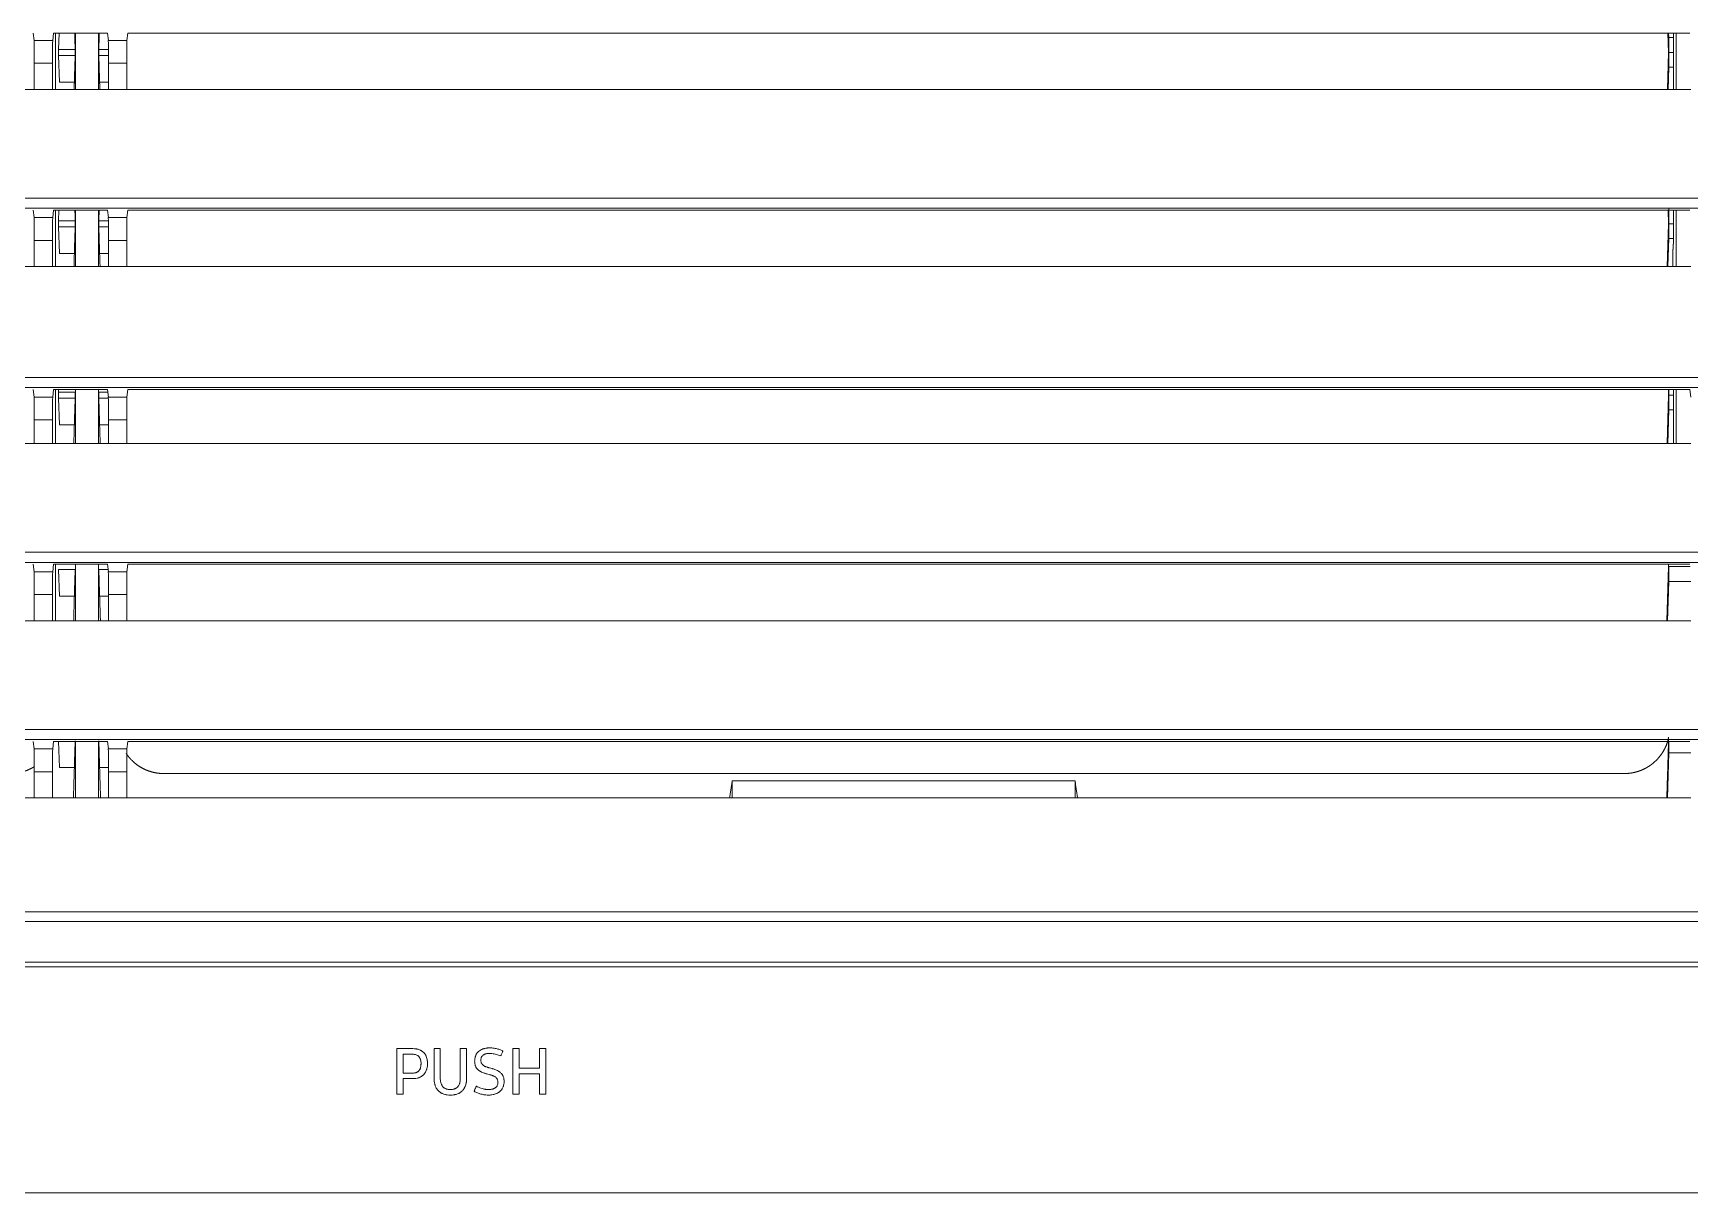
# Model space of a CAD drawing. Header units: millimetres. Extents: x 70151 to 230897, y 35202 to 113211.
# Drawn here: x 171464.9 to 171610.5, y 68329.8 to 68431.7 of the extents above; entities that cross this region are included whole.
import ezdxf

# ---------------------------------------------------------------- set-up
doc = ezdxf.new("R2010")
doc.units = ezdxf.units.MM
doc.header["$LTSCALE"] = 50
doc.layers.add('2-con', color=2, linetype='Continuous')
doc.layers.add('mark-B', color=2, linetype='Continuous', lineweight=20)

# ---------------------------------------------------------------- blocks, each defined once
blk = doc.blocks.new('무풍1way 일반')
at = {"layer": 'mark-B'}
for p, q in [((-0.65, -42.06), (-0.1, -42.06)), ((1.69, -42.06), (2.23, -42.06)), ((11.04, -43.44), (11.88, -43.44)), ((-0.1, -43.85), (1.69, -43.85)), ((1.69, -44.35), (-0.1, -44.35)), ((11.88, -43.93), (11.02, -43.93)), ((-0.1, -46.08), (-0.65, -46.08)), ((2.23, -46.08), (1.69, -46.08)), ((12.43, -46.08), (11.02, -46.08)), ((-380.01, -53.26), (380.01, -53.26)), ((380.01, -53.69), (-380.01, -53.69)), ((-379.23, -57.26), (379.23, -57.26)), ((379.23, -58.09), (-379.23, -58.09)), ((-101.3, -68.13), (36.16, -68.13)), ((-99.35, -72.08), (-99.23, -68.13)), ((-47.17, -68.13), (-47.17, -69.62)), ((-17.05, -69.62), (-17.05, -68.13)), ((36.16, -70.42), (36.16, -68.13)), ((36.16, -68.13), (37.77, -68.13)), ((37.77, -68.13), (37.77, -70.42)), ((37.77, -68.13), (42.69, -68.13)), ((38.65, -68.13), (38.65, -73.08)), ((40.66, -73.08), (40.66, -68.13)), ((42.69, -70.42), (42.69, -68.13)), ((42.69, -68.13), (44.3, -68.13)), ((44.3, -70.42), (44.3, -68.13)), ((44.3, -68.13), (196.82, -68.13)), ((32.9, -70.25), (-95.42, -70.25)), ((36.16, -70.42), (37.77, -70.42)), ((37.77, -70.78), (38.55, -70.78)), ((40.77, -70.78), (42.08, -70.78)), ((42.15, -73.08), (42.08, -70.78)), ((42.69, -70.42), (44.3, -70.42)), ((-101.3, -72.08), (-99.35, -72.08)), ((36.07, -73.08), (36.15, -72.42)), ((37.78, -72.42), (36.15, -72.42)), ((37.78, -72.42), (37.87, -73.08)), ((42.59, -73.08), (42.67, -72.42)), ((44.31, -72.42), (42.67, -72.42)), ((44.39, -73.08), (44.31, -72.42)), ((-376.39, -73.25), (376.39, -73.25)), ((376.39, -74.13), (-376.39, -74.13)), ((36.07, -73.08), (-101.21, -73.08)), ((42.59, -73.08), (37.87, -73.08)), ((-101.3, -83.69), (36.16, -83.69)), ((-99.35, -87.14), (-99.24, -83.69)), ((-99.34, -88.45), (-99.19, -83.69)), ((36.16, -85.99), (36.16, -83.69)), ((36.16, -83.69), (37.77, -83.69)), ((37.77, -83.69), (37.77, -85.99)), ((37.77, -83.69), (42.69, -83.69)), ((38.65, -83.69), (38.65, -88.65)), ((40.66, -88.65), (40.66, -83.69)), ((42.42, -83.69), (42.42, -88.65)), ((42.69, -85.99), (42.69, -83.69)), ((42.69, -83.69), (44.3, -83.69)), ((44.3, -85.99), (44.3, -83.69)), ((44.3, -83.69), (196.82, -83.69)), ((37.77, -85.84), (38.55, -85.84)), ((40.77, -85.84), (42.08, -85.84)), ((42.16, -88.19), (42.08, -85.84)), ((-101.3, -87.14), (-99.35, -87.14)), ((36.16, -85.99), (37.77, -85.99)), ((42.69, -85.99), (44.3, -85.99)), ((-373.64, -88.81), (373.64, -88.81)), ((-101.23, -88.45), (-99.36, -88.45)), ((36.07, -88.65), (-101.21, -88.65)), ((-99.33, -88.65), (-99.34, -88.45)), ((36.07, -88.65), (36.15, -87.99)), ((37.78, -87.99), (36.15, -87.99)), ((37.78, -87.99), (37.87, -88.65)), ((37.81, -88.19), (38.62, -88.19)), ((42.59, -88.65), (37.87, -88.65)), ((40.7, -88.19), (42.16, -88.19)), ((42.59, -88.65), (42.67, -87.99)), ((44.31, -87.99), (42.67, -87.99)), ((44.39, -88.65), (44.31, -87.99)), ((373.64, -89.7), (-373.64, -89.7)), ((-101.3, -99.25), (36.16, -99.25)), ((-99.99, -104.02), (-99.99, -99.26)), ((-99.77, -104.02), (-99.77, -99.25)), ((-99.35, -102.21), (-99.26, -99.25)), ((-99.34, -103.51), (-99.21, -99.25)), ((36.16, -101.35), (36.16, -99.25)), ((36.16, -99.25), (37.77, -99.25)), ((37.77, -99.25), (37.77, -101.35)), ((37.77, -99.25), (42.69, -99.25)), ((38.65, -99.25), (38.65, -104.02)), ((40.66, -104.02), (40.66, -99.25)), ((42.42, -99.26), (42.42, -104.02)), ((42.69, -101.35), (42.69, -99.25)), ((42.69, -99.25), (44.3, -99.25)), ((44.3, -101.35), (44.3, -99.25)), ((44.3, -99.25), (196.82, -99.25)), ((36.16, -101.35), (37.77, -101.35)), ((37.77, -100.9), (38.55, -100.9)), ((40.77, -100.9), (42.08, -100.9)), ((42.16, -103.25), (42.08, -100.9)), ((42.69, -101.35), (44.3, -101.35)), ((-101.2, -104.02), (-101.29, -103.35)), ((-99.77, -102.21), (-99.35, -102.21)), ((36.06, -104.02), (36.15, -103.35)), ((37.78, -103.35), (36.15, -103.35)), ((37.78, -103.25), (38.62, -103.25)), ((37.78, -103.35), (37.87, -104.02)), ((40.7, -103.25), (42.16, -103.25)), ((42.59, -104.02), (42.67, -103.35)), ((44.31, -103.35), (42.67, -103.35)), ((44.4, -104.02), (44.31, -103.35)), ((-370.92, -104.19), (370.92, -104.19)), ((36.06, -104.02), (-101.2, -104.02)), ((-99.77, -103.51), (-99.36, -103.51)), ((-99.32, -104.02), (-99.34, -103.51)), ((38.62, -103.77), (37.84, -103.77)), ((42.59, -104.02), (37.87, -104.02)), ((42.16, -103.77), (40.7, -103.77)), ((42.15, -104.02), (42.16, -103.77)), ((370.92, -105.07), (-370.92, -105.07)), ((-101.3, -114.82), (36.16, -114.82)), ((-99.99, -119.77), (-99.99, -114.82)), ((-99.72, -114.82), (-99.72, -116.22)), ((-99.35, -117.27), (-99.28, -114.82)), ((-99.34, -118.57), (-99.22, -114.82)), ((36.16, -117.11), (36.16, -114.82)), ((36.16, -114.82), (37.77, -114.82)), ((37.77, -114.82), (37.77, -117.11)), ((37.77, -114.82), (42.69, -114.82)), ((38.65, -114.82), (38.65, -119.77)), ((40.66, -119.77), (40.66, -114.82)), ((42.42, -114.82), (42.42, -119.77)), ((42.69, -117.11), (42.69, -114.82)), ((42.69, -114.82), (44.3, -114.82)), ((44.3, -117.11), (44.3, -114.82)), ((44.3, -114.82), (196.82, -114.82)), ((37.77, -115.96), (38.55, -115.96)), ((40.77, -115.96), (42.08, -115.96)), ((42.16, -118.31), (42.08, -115.96)), ((-99.77, -119.77), (-99.77, -117.13)), ((-99.77, -117.27), (-99.35, -117.27)), ((-99.74, -116.57), (-99.75, -116.78)), ((36.16, -117.11), (37.77, -117.11)), ((42.69, -117.11), (44.3, -117.11)), ((-99.77, -118.57), (-99.36, -118.57)), ((-99.3, -119.77), (-99.34, -118.57)), ((36.07, -119.77), (36.15, -119.12)), ((37.78, -119.12), (36.15, -119.12)), ((37.77, -118.31), (38.62, -118.31)), ((38.62, -118.83), (37.78, -118.83)), ((37.78, -119.12), (37.87, -119.77)), ((40.7, -118.31), (42.16, -118.31)), ((42.16, -118.83), (40.7, -118.83)), ((42.13, -119.77), (42.16, -118.83)), ((42.59, -119.77), (42.67, -119.12)), ((44.31, -119.12), (42.67, -119.12)), ((44.39, -119.77), (44.31, -119.12)), ((-368.14, -119.94), (368.14, -119.94)), ((368.14, -120.82), (-368.14, -120.82)), ((36.07, -119.77), (-101.21, -119.77)), ((42.59, -119.77), (37.87, -119.77)), ((-101.3, -130.38), (36.16, -130.38)), ((-99.99, -135.34), (-99.99, -130.38)), ((-99.77, -135.34), (-99.77, -130.38)), ((-99.35, -132.33), (-99.29, -130.38)), ((-99.34, -133.63), (-99.24, -130.38)), ((36.16, -132.68), (36.16, -130.38)), ((36.16, -130.38), (37.77, -130.38)), ((37.77, -130.38), (37.77, -132.68)), ((37.77, -130.38), (42.69, -130.38)), ((37.77, -131.02), (38.55, -131.02)), ((38.65, -130.38), (38.65, -135.34)), ((40.66, -135.34), (40.66, -130.38)), ((40.77, -131.02), (42.08, -131.02)), ((42.16, -133.37), (42.08, -131.02)), ((42.42, -130.38), (42.42, -135.34)), ((42.69, -132.68), (42.69, -130.38)), ((42.69, -130.38), (44.3, -130.38)), ((44.3, -132.68), (44.3, -130.38)), ((44.3, -130.38), (196.82, -130.38)), ((-99.77, -132.33), (-99.35, -132.33)), ((-99.77, -133.63), (-99.36, -133.63)), ((-99.28, -135.34), (-99.34, -133.63)), ((36.16, -132.68), (37.77, -132.68)), ((37.77, -133.37), (38.62, -133.37)), ((38.62, -133.89), (37.77, -133.89)), ((40.7, -133.37), (42.16, -133.37)), ((42.16, -133.89), (40.7, -133.89)), ((42.11, -135.34), (42.16, -133.89)), ((42.69, -132.68), (44.3, -132.68)), ((36.07, -135.34), (-101.21, -135.34)), ((-99.77, -134.94), (-99.35, -134.94)), ((-99.34, -135.34), (-99.35, -134.94)), ((36.07, -135.34), (36.15, -134.68)), ((37.78, -134.68), (36.15, -134.68)), ((37.78, -134.68), (37.87, -135.34)), ((42.59, -135.34), (37.87, -135.34)), ((42.59, -135.34), (42.67, -134.68)), ((44.31, -134.68), (42.67, -134.68)), ((44.39, -135.34), (44.31, -134.68))]:
    blk.add_line(p, q, dxfattribs=at)
for centre, major_axis, ratio, start_param, end_param in [((36.15, -70.42), (0, -2.01), 0.008727, 0.069815, 1.570796), ((37.79, -70.42), (0, -2.01), 0.008727, 4.712389, 6.21337), ((42.67, -70.42), (0, -2.01), 0.008727, 0.069815, 1.570796), ((44.31, -70.42), (0, -2.01), 0.008727, 4.712389, 6.21337), ((-99.34, -73.39), (0, -1.51), 0.017455, 3.665191, 4.508349), ((-99.34, -88.45), (0, -1.51), 0.017455, 3.665191, 4.712389), ((36.15, -85.99), (0, -2.01), 0.008727, 0.069815, 1.570796), ((37.79, -85.99), (0, -2.01), 0.008727, 4.712389, 6.21337), ((42.67, -85.99), (0, -2.01), 0.008727, 0.069815, 1.570796), ((44.31, -85.99), (0, -2.01), 0.008727, 4.712389, 6.21337), ((36.15, -101.35), (0, -2.01), 0.008727, 0.069813, 1.570796), ((37.79, -101.35), (0, -2.01), 0.008727, 4.712389, 6.213372), ((42.67, -101.35), (0, -2.01), 0.008727, 0.069813, 1.570796), ((44.31, -101.35), (0, -2.01), 0.008727, 4.712389, 6.213372), ((-99.34, -103.51), (0, -1.51), 0.017455, 3.665191, 4.712389), ((-99.34, -103.51), (0, -1.51), 0.017455, 4.712389, 5.060254), ((-99.34, -118.57), (0, -1.51), 0.017455, 3.665191, 4.712389), ((36.15, -117.11), (0, -2.01), 0.008727, 0.069815, 1.570796), ((37.79, -117.11), (0, -2.01), 0.008727, 4.712389, 6.21337), ((42.67, -117.11), (0, -2.01), 0.008727, 0.069815, 1.570796), ((44.31, -117.11), (0, -2.01), 0.008727, 4.712389, 6.21337), ((-99.34, -118.57), (0, -1.51), 0.017455, 4.712389, 5.759587), ((-99.34, -133.63), (0, -1.51), 0.017455, 3.665191, 4.712389), ((-99.34, -133.63), (0, -1.51), 0.017455, 4.712389, 5.759587), ((36.15, -132.68), (0, -2.01), 0.008727, 0.069815, 1.570796), ((37.79, -132.68), (0, -2.01), 0.008727, 4.712389, 6.21337), ((42.67, -132.68), (0, -2.01), 0.008727, 0.069815, 1.570796), ((44.31, -132.68), (0, -2.01), 0.008727, 4.712389, 6.21337)]:
    blk.add_ellipse(centre, major_axis=major_axis, ratio=ratio, start_param=start_param, end_param=end_param, dxfattribs=at)
for points, knots in [([(-508.58, -33.4), (-487.39, -33.4), (-445.01, -33.4), (-381.43, -33.4), (-317.86, -33.4), (-233.1, -33.4), (-127.14, -33.4), (-42.38, -33.4), (0, -33.4)], [0, 0, 0, 0, 0.125, 0.25, 0.375, 0.5, 0.75, 1, 1, 1, 1]), ([(0, -33.4), (42.38, -33.4), (127.14, -33.4), (233.1, -33.4), (317.86, -33.4), (381.43, -33.4), (445.01, -33.4), (487.39, -33.4), (508.58, -33.4)], [0, 0, 0, 0, 0.25, 0.5, 0.625, 0.75, 0.875, 1, 1, 1, 1]), ([(3.24, -43.89), (3.19, -43.84), (3.15, -43.78), (3.11, -43.69), (3.1, -43.68), (3.09, -43.65), (3.08, -43.63), (3.06, -43.58), (3.05, -43.54), (3.03, -43.47), (3.03, -43.44), (3.02, -43.38), (3.02, -43.36), (3.01, -43.33), (3.01, -43.31), (3.01, -43.25), (3.01, -43.22), (3.01, -43.15), (3.01, -43.11), (3.01, -43), (3.02, -42.93), (3.05, -42.84), (3.05, -42.82), (3.06, -42.79), (3.08, -42.74), (3.11, -42.65), (3.15, -42.57), (3.18, -42.52), (3.2, -42.49), (3.21, -42.48), (3.27, -42.41), (3.32, -42.35), (3.39, -42.3), (3.4, -42.28), (3.43, -42.26), (3.45, -42.25), (3.49, -42.22), (3.52, -42.2), (3.62, -42.14), (3.68, -42.11), (3.79, -42.08), (3.82, -42.07), (3.89, -42.05), (3.93, -42.04), (4.03, -42.02), (4.11, -42.01), (4.21, -42), (4.25, -42), (4.32, -41.99), (4.36, -41.99), (4.47, -42), (4.54, -42), (4.65, -42.01), (4.69, -42.01), (4.76, -42.02), (4.87, -42.04), (4.97, -42.07), (5.05, -42.08)], [0, 0, 0, 0, 0.0625, 0.0625, 0.078125, 0.078125, 0.09375, 0.09375, 0.125, 0.125, 0.15625, 0.15625, 0.171875, 0.171875, 0.1875, 0.1875, 0.21875, 0.21875, 0.25, 0.25, 0.3125, 0.3125, 0.328125, 0.328125, 0.34375, 0.375, 0.40625, 0.421875, 0.421875, 0.4375, 0.4375, 0.5, 0.5, 0.515625, 0.515625, 0.53125, 0.53125, 0.5625, 0.5625, 0.625, 0.625, 0.65625, 0.65625, 0.6875, 0.6875, 0.75, 0.75, 0.78125, 0.78125, 0.8125, 0.8125, 0.875, 0.875, 0.90625, 0.90625, 0.9375, 1, 1, 1, 1]), ([(5.05, -42.08), (5.1, -42.1), (5.15, -42.11), (5.25, -42.15), (5.3, -42.17), (5.4, -42.21), (5.45, -42.23), (5.54, -42.28), (5.59, -42.3), (5.63, -42.33)], [0, 0, 0, 0, 0.25, 0.25, 0.5, 0.5, 0.75, 0.75, 1, 1, 1, 1]), ([(7.73, -41.99), (7.63, -41.99), (7.53, -42), (7.42, -42.01), (7.39, -42.02), (7.34, -42.03), (7.27, -42.04), (7.16, -42.07), (7.07, -42.11), (7, -42.14), (6.98, -42.15), (6.94, -42.17), (6.92, -42.18), (6.82, -42.25), (6.74, -42.31), (6.67, -42.38)], [0, 0, 0, 0, 0.25, 0.25, 0.3125, 0.3125, 0.375, 0.5, 0.625, 0.625, 0.6875, 0.6875, 0.75, 0.75, 1, 1, 1, 1]), ([(8.78, -42.38), (8.71, -42.31), (8.64, -42.25), (8.54, -42.18), (8.51, -42.17), (8.47, -42.15), (8.41, -42.12), (8.3, -42.07), (8.2, -42.05), (8.11, -42.03), (8.06, -42.02), (7.92, -42), (7.82, -41.99), (7.73, -41.99)], [0, 0, 0, 0, 0.25, 0.25, 0.3125, 0.3125, 0.375, 0.5, 0.625, 0.625, 0.75, 0.75, 1, 1, 1, 1]), ([(3.76, -42.65), (3.72, -42.67), (3.69, -42.7), (3.66, -42.74), (3.64, -42.76), (3.62, -42.79), (3.61, -42.81), (3.58, -42.87), (3.57, -42.9), (3.55, -42.98), (3.55, -43.02), (3.54, -43.08), (3.54, -43.1), (3.54, -43.13), (3.54, -43.14), (3.54, -43.16), (3.55, -43.17), (3.55, -43.23), (3.56, -43.26), (3.58, -43.32), (3.59, -43.35), (3.6, -43.38), (3.61, -43.4), (3.61, -43.4), (3.64, -43.45), (3.66, -43.48), (3.69, -43.51)], [0, 0, 0, 0, 0.125, 0.125, 0.1875, 0.1875, 0.25, 0.25, 0.375, 0.375, 0.5, 0.5, 0.5625, 0.5625, 0.59375, 0.59375, 0.625, 0.625, 0.75, 0.75, 0.8125, 0.84375, 0.84375, 0.875, 0.875, 1, 1, 1, 1]), ([(3.69, -43.51), (3.72, -43.54), (3.75, -43.57), (3.81, -43.61), (3.84, -43.63), (3.89, -43.66), (3.91, -43.67), (3.94, -43.68), (3.96, -43.69), (4.02, -43.71), (4.05, -43.72), (4.11, -43.74), (4.13, -43.75), (4.15, -43.75), (4.16, -43.75), (4.16, -43.76), (4.18, -43.76), (4.23, -43.78), (4.35, -43.81), (4.48, -43.85), (4.58, -43.87), (4.6, -43.88), (4.61, -43.88), (4.63, -43.89), (4.64, -43.89), (4.69, -43.9), (4.73, -43.91), (4.84, -43.95), (4.91, -43.98), (5.01, -44.03), (5.05, -44.05), (5.1, -44.08), (5.11, -44.09), (5.15, -44.11), (5.16, -44.12), (5.21, -44.15), (5.24, -44.18), (5.3, -44.23), (5.33, -44.25), (5.35, -44.28)], [0, 0, 0, 0, 0.0625, 0.0625, 0.125, 0.125, 0.15625, 0.15625, 0.1875, 0.1875, 0.25, 0.25, 0.28125, 0.28125, 0.289063, 0.289063, 0.296875, 0.3125, 0.375, 0.5, 0.53125, 0.53125, 0.546875, 0.546875, 0.5625, 0.5625, 0.625, 0.625, 0.75, 0.75, 0.8125, 0.8125, 0.84375, 0.84375, 0.875, 0.875, 0.9375, 0.9375, 1, 1, 1, 1]), ([(5.44, -42.78), (5.31, -42.71), (5.18, -42.65), (4.97, -42.58), (4.9, -42.56), (4.8, -42.53), (4.74, -42.52), (4.69, -42.51), (4.65, -42.5), (4.63, -42.5), (4.54, -42.49), (4.47, -42.48), (4.35, -42.48), (4.32, -42.48), (4.26, -42.49), (4.24, -42.49), (4.21, -42.49), (4.19, -42.49), (4.13, -42.5), (4.1, -42.5), (4.02, -42.52), (3.99, -42.53), (3.94, -42.55), (3.92, -42.55), (3.88, -42.57), (3.87, -42.58), (3.82, -42.6), (3.79, -42.62), (3.76, -42.65)], [0, 0, 0, 0, 0.25, 0.25, 0.375, 0.375, 0.4375, 0.46875, 0.46875, 0.5, 0.5, 0.625, 0.625, 0.6875, 0.6875, 0.71875, 0.71875, 0.75, 0.75, 0.8125, 0.8125, 0.875, 0.875, 0.90625, 0.90625, 0.9375, 0.9375, 1, 1, 1, 1]), ([(5.63, -42.33), (5.63, -42.33), (5.63, -42.33), (5.63, -42.33), (5.63, -42.33), (5.63, -42.34), (5.63, -42.34), (5.63, -42.34), (5.63, -42.35), (5.62, -42.37), (5.6, -42.4), (5.58, -42.46), (5.54, -42.56), (5.5, -42.65), (5.47, -42.72), (5.46, -42.75), (5.45, -42.76), (5.45, -42.77), (5.45, -42.78), (5.44, -42.78)], [0, 0, 0, 0, 0.000977, 0.000977, 0.001953, 0.003906, 0.007812, 0.015625, 0.03125, 0.0625, 0.125, 0.25, 0.5, 0.75, 0.875, 0.9375, 0.96875, 0.96875, 1, 1, 1, 1]), ([(6.67, -42.38), (6.6, -42.45), (6.55, -42.53), (6.48, -42.64), (6.47, -42.66), (6.45, -42.7), (6.44, -42.72), (6.41, -42.79), (6.39, -42.84), (6.36, -42.93), (6.35, -42.98), (6.34, -43.05), (6.33, -43.08), (6.32, -43.13), (6.32, -43.15), (6.3, -43.27), (6.3, -43.37), (6.3, -43.47)], [0, 0, 0, 0, 0.25, 0.25, 0.3125, 0.3125, 0.375, 0.375, 0.5, 0.5, 0.625, 0.625, 0.6875, 0.6875, 0.75, 0.75, 1, 1, 1, 1]), ([(6.85, -43.49), (6.85, -43.43), (6.85, -43.36), (6.86, -43.24), (6.87, -43.17), (6.89, -43.1), (6.89, -43.08), (6.9, -43.05), (6.91, -43.03), (6.92, -42.99), (6.93, -42.96), (6.96, -42.9), (6.97, -42.87), (7, -42.83), (7, -42.82), (7.02, -42.79), (7.03, -42.78), (7.08, -42.71), (7.13, -42.67), (7.19, -42.62), (7.21, -42.61), (7.23, -42.6), (7.28, -42.57), (7.32, -42.55), (7.36, -42.54), (7.38, -42.53), (7.41, -42.52), (7.43, -42.52), (7.47, -42.51), (7.5, -42.5), (7.6, -42.49), (7.66, -42.48), (7.73, -42.48)], [0, 0, 0, 0, 0.125, 0.125, 0.25, 0.25, 0.28125, 0.28125, 0.3125, 0.3125, 0.375, 0.375, 0.4375, 0.4375, 0.46875, 0.46875, 0.5, 0.5, 0.625, 0.625, 0.65625, 0.65625, 0.6875, 0.75, 0.75, 0.78125, 0.78125, 0.8125, 0.8125, 0.875, 0.875, 1, 1, 1, 1]), ([(7.73, -42.48), (7.79, -42.48), (7.86, -42.49), (7.95, -42.5), (7.98, -42.51), (8.03, -42.52), (8.04, -42.52), (8.07, -42.53), (8.09, -42.54), (8.17, -42.56), (8.22, -42.59), (8.29, -42.64), (8.3, -42.65), (8.33, -42.67), (8.36, -42.7), (8.4, -42.75), (8.43, -42.79), (8.45, -42.82), (8.46, -42.83), (8.48, -42.87), (8.5, -42.9), (8.52, -42.96), (8.53, -42.99), (8.55, -43.05), (8.56, -43.08), (8.58, -43.17), (8.59, -43.24), (8.61, -43.36), (8.61, -43.43), (8.61, -43.49)], [0, 0, 0, 0, 0.125, 0.125, 0.1875, 0.1875, 0.21875, 0.21875, 0.25, 0.25, 0.375, 0.375, 0.40625, 0.40625, 0.4375, 0.5, 0.53125, 0.53125, 0.5625, 0.5625, 0.625, 0.625, 0.6875, 0.6875, 0.75, 0.75, 0.875, 0.875, 1, 1, 1, 1]), ([(9.16, -43.47), (9.16, -43.42), (9.16, -43.37), (9.15, -43.27), (9.14, -43.22), (9.13, -43.13), (9.12, -43.08), (9.11, -43), (9.1, -42.98), (9.09, -42.93), (9.08, -42.91), (9.05, -42.79), (9.01, -42.7), (8.95, -42.59), (8.93, -42.57), (8.91, -42.53), (8.89, -42.51), (8.85, -42.45), (8.82, -42.41), (8.78, -42.38)], [0, 0, 0, 0, 0.125, 0.125, 0.25, 0.25, 0.375, 0.375, 0.4375, 0.4375, 0.5, 0.5, 0.75, 0.75, 0.8125, 0.8125, 0.875, 0.875, 1, 1, 1, 1]), ([(10.07, -45.73), (10.02, -45.68), (9.98, -45.63), (9.93, -45.55), (9.91, -45.52), (9.88, -45.46), (9.87, -45.43), (9.83, -45.34), (9.8, -45.28), (9.77, -45.15), (9.76, -45.09), (9.75, -45), (9.75, -44.99), (9.74, -44.96), (9.74, -44.94), (9.74, -44.89), (9.74, -44.86), (9.73, -44.79), (9.73, -44.76), (9.74, -44.69), (9.74, -44.66), (9.74, -44.56), (9.75, -44.5), (9.77, -44.4), (9.77, -44.37), (9.79, -44.3), (9.8, -44.27), (9.83, -44.18), (9.85, -44.12), (9.9, -44.03), (9.92, -44), (9.95, -43.94), (9.97, -43.92), (10.03, -43.84), (10.08, -43.79), (10.15, -43.72), (10.17, -43.7), (10.21, -43.67), (10.23, -43.66), (10.26, -43.64), (10.32, -43.6), (10.4, -43.56), (10.49, -43.52), (10.52, -43.51), (10.59, -43.49), (10.62, -43.48), (10.71, -43.46), (10.78, -43.45), (10.88, -43.44), (10.93, -43.44), (10.98, -43.44), (11.01, -43.44), (11.03, -43.44), (11.03, -43.44), (11.04, -43.44), (11.04, -43.44)], [0, 0, 0, 0, 0.0625, 0.0625, 0.09375, 0.09375, 0.125, 0.125, 0.1875, 0.1875, 0.25, 0.25, 0.265625, 0.265625, 0.28125, 0.28125, 0.3125, 0.3125, 0.34375, 0.34375, 0.375, 0.375, 0.4375, 0.4375, 0.46875, 0.46875, 0.5, 0.5, 0.5625, 0.5625, 0.59375, 0.59375, 0.625, 0.625, 0.6875, 0.6875, 0.71875, 0.71875, 0.734375, 0.734375, 0.75, 0.8125, 0.8125, 0.84375, 0.84375, 0.875, 0.875, 0.9375, 0.9375, 0.96875, 0.984375, 0.992188, 0.996094, 0.996094, 1, 1, 1, 1]), ([(4.9, -44.67), (4.87, -44.64), (4.84, -44.61), (4.78, -44.57), (4.75, -44.55), (4.7, -44.52), (4.68, -44.51), (4.64, -44.5), (4.63, -44.49), (4.57, -44.47), (4.53, -44.46), (4.48, -44.44), (4.46, -44.43), (4.44, -44.43), (4.43, -44.43), (4.42, -44.42), (4.41, -44.42), (4.36, -44.41), (4.24, -44.37), (4.11, -44.33), (4.01, -44.31), (3.97, -44.3), (3.96, -44.29), (3.9, -44.28), (3.86, -44.26), (3.75, -44.23), (3.68, -44.2), (3.58, -44.15), (3.55, -44.13), (3.5, -44.1), (3.48, -44.09), (3.45, -44.07), (3.43, -44.06), (3.35, -44), (3.29, -43.95), (3.24, -43.89)], [0, 0, 0, 0, 0.0625, 0.0625, 0.125, 0.125, 0.15625, 0.15625, 0.1875, 0.1875, 0.25, 0.25, 0.28125, 0.28125, 0.289063, 0.289063, 0.296875, 0.3125, 0.375, 0.5, 0.53125, 0.53125, 0.5625, 0.5625, 0.625, 0.625, 0.75, 0.75, 0.8125, 0.8125, 0.84375, 0.84375, 0.875, 0.875, 1, 1, 1, 1]), ([(4.85, -45.5), (4.88, -45.48), (4.91, -45.45), (4.94, -45.41), (4.95, -45.4), (4.96, -45.39), (4.96, -45.38), (4.98, -45.35), (5, -45.32), (5.01, -45.28), (5.02, -45.25), (5.03, -45.23), (5.03, -45.22), (5.04, -45.17), (5.04, -45.13), (5.05, -45.08), (5.05, -45.06), (5.04, -45.02), (5.04, -45), (5.03, -44.94), (5.03, -44.9), (5.01, -44.85), (5, -44.83), (4.99, -44.79), (4.96, -44.74), (4.93, -44.7), (4.9, -44.67)], [0, 0, 0, 0, 0.125, 0.125, 0.15625, 0.15625, 0.1875, 0.1875, 0.25, 0.3125, 0.34375, 0.34375, 0.375, 0.375, 0.5, 0.5, 0.5625, 0.5625, 0.625, 0.625, 0.75, 0.75, 0.8125, 0.8125, 0.875, 1, 1, 1, 1]), ([(5.35, -44.28), (5.4, -44.34), (5.44, -44.4), (5.49, -44.49), (5.5, -44.52), (5.53, -44.59), (5.54, -44.62), (5.57, -44.73), (5.58, -44.8), (5.59, -44.9), (5.59, -44.94), (5.59, -45.01), (5.59, -45.04), (5.58, -45.15), (5.57, -45.22), (5.55, -45.31), (5.55, -45.32), (5.54, -45.36), (5.53, -45.37), (5.52, -45.43), (5.49, -45.49), (5.45, -45.57), (5.43, -45.62), (5.41, -45.65), (5.4, -45.66), (5.34, -45.73), (5.29, -45.79), (5.24, -45.83)], [0, 0, 0, 0, 0.125, 0.125, 0.1875, 0.1875, 0.25, 0.25, 0.375, 0.375, 0.4375, 0.4375, 0.5, 0.5, 0.625, 0.625, 0.65625, 0.65625, 0.6875, 0.6875, 0.75, 0.8125, 0.84375, 0.84375, 0.875, 0.875, 1, 1, 1, 1]), ([(10.48, -44.14), (10.45, -44.18), (10.42, -44.23), (10.38, -44.3), (10.37, -44.33), (10.36, -44.37), (10.36, -44.38), (10.35, -44.41), (10.34, -44.42), (10.33, -44.49), (10.32, -44.54), (10.31, -44.62), (10.31, -44.65), (10.31, -44.7), (10.3, -44.73), (10.3, -44.81), (10.31, -44.87), (10.32, -44.98), (10.33, -45.03), (10.35, -45.1), (10.35, -45.11), (10.36, -45.14), (10.36, -45.15), (10.38, -45.19), (10.39, -45.21), (10.42, -45.29), (10.45, -45.33), (10.49, -45.37)], [0, 0, 0, 0, 0.125, 0.125, 0.1875, 0.1875, 0.21875, 0.21875, 0.25, 0.25, 0.375, 0.375, 0.4375, 0.4375, 0.5, 0.5, 0.625, 0.625, 0.75, 0.75, 0.78125, 0.78125, 0.8125, 0.8125, 0.875, 0.875, 1, 1, 1, 1]), ([(11.02, -43.93), (10.97, -43.93), (10.92, -43.93), (10.84, -43.94), (10.82, -43.95), (10.77, -43.96), (10.72, -43.97), (10.68, -43.99), (10.65, -44.01), (10.64, -44.02), (10.61, -44.03), (10.56, -44.06), (10.52, -44.1), (10.48, -44.14)], [0, 0, 0, 0, 0.25, 0.25, 0.375, 0.375, 0.5, 0.625, 0.625, 0.6875, 0.6875, 0.75, 1, 1, 1, 1]), ([(3.11, -45.89), (3.11, -45.89), (3.11, -45.89), (3.11, -45.89), (3.11, -45.89), (3.11, -45.88), (3.11, -45.88), (3.11, -45.88), (3.11, -45.88), (3.12, -45.87), (3.12, -45.85), (3.14, -45.82), (3.16, -45.75), (3.2, -45.66), (3.24, -45.56), (3.27, -45.5), (3.28, -45.47), (3.29, -45.45), (3.29, -45.44), (3.29, -45.43)], [0, 0, 0, 0, 0.000488, 0.000488, 0.000977, 0.001953, 0.003906, 0.007812, 0.015625, 0.03125, 0.0625, 0.125, 0.25, 0.5, 0.75, 0.875, 0.9375, 0.9375, 1, 1, 1, 1]), ([(3.69, -46.08), (3.59, -46.05), (3.49, -46.03), (3.3, -45.96), (3.2, -45.93), (3.11, -45.89)], [0, 0, 0, 0, 0.5, 0.5, 1, 1, 1, 1]), ([(3.29, -45.43), (3.42, -45.48), (3.55, -45.52), (3.74, -45.58), (3.81, -45.59), (3.94, -45.62), (4, -45.63), (4.14, -45.65), (4.2, -45.65), (4.29, -45.65), (4.31, -45.65), (4.34, -45.65), (4.36, -45.65), (4.41, -45.65), (4.44, -45.65), (4.51, -45.64), (4.54, -45.63), (4.61, -45.62), (4.64, -45.61), (4.71, -45.59), (4.74, -45.57), (4.78, -45.55), (4.8, -45.54), (4.83, -45.52), (4.84, -45.51), (4.85, -45.5)], [0, 0, 0, 0, 0.25, 0.25, 0.375, 0.375, 0.5, 0.5, 0.625, 0.625, 0.65625, 0.65625, 0.6875, 0.6875, 0.75, 0.75, 0.8125, 0.8125, 0.875, 0.875, 0.9375, 0.9375, 0.96875, 0.96875, 1, 1, 1, 1]), ([(5.24, -45.83), (5.14, -45.92), (5.02, -45.99), (4.88, -46.05), (4.86, -46.05), (4.83, -46.06), (4.78, -46.08), (4.73, -46.09), (4.63, -46.11), (4.57, -46.12), (4.47, -46.13), (4.43, -46.14), (4.36, -46.14), (4.33, -46.14), (4.23, -46.14), (4.16, -46.14), (3.96, -46.12), (3.82, -46.1), (3.69, -46.08)], [0, 0, 0, 0, 0.25, 0.25, 0.28125, 0.28125, 0.3125, 0.375, 0.375, 0.5, 0.5, 0.5625, 0.5625, 0.625, 0.625, 0.75, 0.75, 1, 1, 1, 1]), ([(11.02, -46.08), (10.93, -46.08), (10.84, -46.07), (10.74, -46.05), (10.71, -46.05), (10.67, -46.04), (10.61, -46.03), (10.5, -46), (10.42, -45.97), (10.37, -45.94), (10.35, -45.93), (10.31, -45.91), (10.29, -45.9), (10.2, -45.84), (10.13, -45.79), (10.07, -45.73)], [0, 0, 0, 0, 0.25, 0.25, 0.3125, 0.3125, 0.375, 0.5, 0.625, 0.625, 0.6875, 0.6875, 0.75, 0.75, 1, 1, 1, 1]), ([(10.49, -45.37), (10.51, -45.39), (10.53, -45.42), (10.56, -45.44), (10.58, -45.46), (10.6, -45.46), (10.65, -45.5), (10.69, -45.52), (10.77, -45.55), (10.79, -45.55), (10.84, -45.56), (10.87, -45.57), (10.94, -45.58), (10.99, -45.58), (11.04, -45.58)], [0, 0, 0, 0, 0.125, 0.1875, 0.1875, 0.25, 0.25, 0.5, 0.5, 0.625, 0.625, 0.75, 0.75, 1, 1, 1, 1]), ([(-95.42, -70.25), (-95.43, -70.25), (-95.46, -70.25), (-95.49, -70.25), (-95.52, -70.25), (-95.55, -70.25), (-95.58, -70.26), (-95.61, -70.26), (-95.64, -70.26), (-95.67, -70.26), (-95.7, -70.26), (-95.73, -70.26), (-95.76, -70.27), (-95.79, -70.27), (-95.82, -70.27), (-95.85, -70.28), (-95.89, -70.28), (-95.92, -70.28), (-95.95, -70.29), (-95.98, -70.29), (-96.01, -70.29), (-96.04, -70.3), (-96.07, -70.3), (-96.1, -70.31), (-96.13, -70.31), (-96.16, -70.32), (-96.19, -70.32), (-96.22, -70.33), (-96.24, -70.34), (-96.27, -70.34), (-96.3, -70.35), (-96.33, -70.36), (-96.36, -70.36), (-96.39, -70.37), (-96.42, -70.38), (-96.45, -70.39), (-96.48, -70.39), (-96.51, -70.4), (-96.54, -70.41), (-96.57, -70.42), (-96.59, -70.43), (-96.62, -70.43), (-96.65, -70.44), (-96.68, -70.45), (-96.71, -70.46), (-96.74, -70.47), (-96.76, -70.48), (-96.79, -70.49), (-96.82, -70.5), (-96.85, -70.51), (-96.87, -70.52), (-96.9, -70.53), (-96.93, -70.54), (-96.96, -70.56), (-96.98, -70.57), (-97.01, -70.58), (-97.04, -70.59), (-97.06, -70.6), (-97.09, -70.61), (-97.12, -70.63), (-97.14, -70.64), (-97.17, -70.65), (-97.2, -70.66), (-97.22, -70.68), (-97.25, -70.69), (-97.27, -70.7), (-97.3, -70.72), (-97.33, -70.73), (-97.35, -70.74), (-97.38, -70.76), (-97.4, -70.77), (-97.43, -70.79), (-97.45, -70.8), (-97.48, -70.82), (-97.5, -70.83), (-97.53, -70.85), (-97.55, -70.86), (-97.57, -70.88), (-97.6, -70.89), (-97.62, -70.91), (-97.65, -70.92), (-97.67, -70.94), (-97.69, -70.96), (-97.72, -70.97), (-97.74, -70.99), (-97.76, -71), (-97.79, -71.02), (-97.81, -71.04), (-97.83, -71.05), (-97.85, -71.07), (-97.88, -71.09), (-97.9, -71.11), (-97.92, -71.12), (-97.94, -71.14), (-97.97, -71.16), (-97.99, -71.18), (-98.01, -71.2), (-98.03, -71.21), (-98.05, -71.23), (-98.07, -71.25), (-98.09, -71.27), (-98.11, -71.29), (-98.13, -71.31), (-98.16, -71.33), (-98.18, -71.34), (-98.2, -71.36), (-98.22, -71.38), (-98.24, -71.4), (-98.26, -71.43), (-98.29, -71.46), (-98.33, -71.5), (-98.36, -71.53), (-98.4, -71.57), (-98.43, -71.61), (-98.47, -71.65), (-98.5, -71.69), (-98.53, -71.73), (-98.56, -71.77), (-98.6, -71.81), (-98.63, -71.85), (-98.66, -71.89), (-98.69, -71.94), (-98.72, -71.98), (-98.75, -72.02), (-98.78, -72.07), (-98.81, -72.11), (-98.83, -72.16), (-98.86, -72.2), (-98.89, -72.25), (-98.92, -72.29), (-98.94, -72.34), (-98.97, -72.39), (-98.99, -72.44), (-99.02, -72.48), (-99.04, -72.53), (-99.06, -72.58), (-99.08, -72.63), (-99.11, -72.68), (-99.13, -72.73), (-99.15, -72.78), (-99.17, -72.83), (-99.18, -72.88), (-99.2, -72.93), (-99.22, -72.99), (-99.24, -73.04), (-99.25, -73.09), (-99.27, -73.14), (-99.28, -73.2), (-99.3, -73.25), (-99.31, -73.3), (-99.32, -73.36), (-99.33, -73.4), (-99.34, -73.43), (-99.34, -73.44)], [0, 0, 0, 0, 0.005674, 0.011342, 0.017004, 0.02266, 0.028311, 0.033956, 0.039595, 0.045228, 0.050855, 0.056477, 0.062093, 0.067703, 0.073308, 0.078906, 0.084499, 0.090087, 0.095668, 0.101244, 0.106814, 0.112378, 0.117937, 0.123489, 0.129036, 0.134578, 0.140113, 0.145643, 0.151167, 0.156686, 0.162199, 0.167706, 0.173207, 0.178703, 0.184193, 0.189677, 0.195156, 0.200629, 0.206096, 0.211557, 0.217013, 0.222463, 0.227908, 0.233347, 0.23878, 0.244208, 0.24963, 0.255046, 0.260457, 0.265862, 0.271261, 0.276655, 0.282043, 0.287425, 0.292802, 0.298173, 0.303539, 0.308899, 0.314253, 0.319602, 0.324945, 0.330283, 0.335615, 0.340941, 0.346262, 0.351577, 0.356887, 0.362191, 0.367489, 0.372782, 0.378069, 0.383351, 0.388627, 0.393898, 0.399163, 0.404423, 0.409677, 0.414925, 0.420168, 0.425405, 0.430637, 0.435863, 0.441084, 0.4463, 0.451509, 0.456714, 0.461912, 0.467106, 0.472293, 0.477476, 0.482652, 0.487824, 0.49299, 0.49815, 0.503305, 0.508454, 0.513598, 0.518736, 0.523869, 0.528997, 0.534119, 0.539236, 0.544347, 0.549453, 0.554553, 0.559648, 0.564737, 0.569821, 0.5749, 0.584273, 0.593664, 0.603074, 0.612503, 0.62195, 0.631415, 0.640899, 0.650402, 0.659924, 0.669464, 0.679022, 0.6886, 0.698196, 0.707811, 0.717445, 0.727097, 0.736769, 0.746459, 0.756168, 0.765897, 0.775644, 0.78541, 0.795195, 0.804999, 0.814822, 0.824664, 0.834525, 0.844405, 0.854304, 0.864223, 0.874161, 0.884117, 0.894093, 0.904089, 0.914103, 0.924137, 0.93419, 0.944262, 0.954354, 0.964465, 0.974596, 0.984745, 0.994915, 1, 1, 1, 1]), ([(36.21, -72.01), (36.21, -72.01), (36.21, -72), (36.19, -71.98), (36.18, -71.96), (36.16, -71.94), (36.14, -71.91), (36.13, -71.89), (36.11, -71.87), (36.09, -71.85), (36.08, -71.82), (36.06, -71.8), (36.04, -71.78), (36.02, -71.76), (36.01, -71.73), (35.99, -71.71), (35.97, -71.69), (35.95, -71.67), (35.94, -71.65), (35.92, -71.63), (35.9, -71.61), (35.88, -71.58), (35.86, -71.56), (35.84, -71.54), (35.82, -71.52), (35.8, -71.5), (35.78, -71.48), (35.77, -71.46), (35.75, -71.44), (35.72, -71.42), (35.69, -71.39), (35.65, -71.35), (35.62, -71.32), (35.58, -71.28), (35.54, -71.25), (35.5, -71.21), (35.46, -71.18), (35.42, -71.15), (35.38, -71.11), (35.34, -71.08), (35.3, -71.05), (35.25, -71.02), (35.21, -70.99), (35.17, -70.96), (35.13, -70.93), (35.08, -70.9), (35.04, -70.87), (34.99, -70.84), (34.95, -70.82), (34.9, -70.79), (34.85, -70.76), (34.81, -70.74), (34.76, -70.71), (34.71, -70.69), (34.66, -70.66), (34.62, -70.64), (34.57, -70.62), (34.52, -70.59), (34.47, -70.57), (34.42, -70.55), (34.37, -70.53), (34.32, -70.51), (34.27, -70.49), (34.21, -70.47), (34.16, -70.46), (34.11, -70.44), (34.06, -70.42), (34, -70.41), (33.95, -70.39), (33.9, -70.38), (33.84, -70.37), (33.79, -70.35), (33.74, -70.34), (33.68, -70.33), (33.63, -70.32), (33.57, -70.31), (33.52, -70.3), (33.46, -70.29), (33.41, -70.28), (33.35, -70.28), (33.29, -70.27), (33.24, -70.27), (33.18, -70.26), (33.12, -70.26), (33.07, -70.26), (33.01, -70.25), (32.95, -70.25), (32.91, -70.25), (32.9, -70.25)], [0, 0, 0, 0, 0.000857, 0.008164, 0.015462, 0.022753, 0.030037, 0.037312, 0.04458, 0.05184, 0.059093, 0.066338, 0.073575, 0.080804, 0.088026, 0.09524, 0.102446, 0.109645, 0.116836, 0.12402, 0.131196, 0.138364, 0.145524, 0.152677, 0.159823, 0.166961, 0.174091, 0.181213, 0.188328, 0.195436, 0.208553, 0.221697, 0.234866, 0.248061, 0.261282, 0.274529, 0.287803, 0.301102, 0.314427, 0.327778, 0.341156, 0.35456, 0.36799, 0.381446, 0.394928, 0.408437, 0.421972, 0.435534, 0.449122, 0.462736, 0.476377, 0.490045, 0.503739, 0.517459, 0.531207, 0.544981, 0.558781, 0.572609, 0.586463, 0.600343, 0.614251, 0.628186, 0.642147, 0.656135, 0.67015, 0.684193, 0.698262, 0.712358, 0.726481, 0.740631, 0.754809, 0.769013, 0.783245, 0.797504, 0.81179, 0.826104, 0.840444, 0.854812, 0.869208, 0.88363, 0.89808, 0.912558, 0.927063, 0.941595, 0.956155, 0.970742, 0.985357, 1, 1, 1, 1]), ([(46.42, -70.25), (46.41, -70.25), (46.39, -70.25), (46.36, -70.25), (46.33, -70.25), (46.3, -70.25), (46.27, -70.26), (46.23, -70.26), (46.2, -70.26), (46.17, -70.26), (46.14, -70.26), (46.11, -70.26), (46.08, -70.27), (46.05, -70.27), (46.02, -70.27), (45.99, -70.28), (45.96, -70.28), (45.93, -70.28), (45.9, -70.29), (45.87, -70.29), (45.84, -70.29), (45.81, -70.3), (45.78, -70.3), (45.75, -70.31), (45.72, -70.31), (45.69, -70.32), (45.66, -70.32), (45.63, -70.33), (45.6, -70.34), (45.57, -70.34), (45.54, -70.35), (45.51, -70.36), (45.48, -70.36), (45.45, -70.37), (45.42, -70.38), (45.39, -70.39), (45.37, -70.39), (45.34, -70.4), (45.31, -70.41), (45.28, -70.42), (45.25, -70.43), (45.22, -70.43), (45.19, -70.44), (45.17, -70.45), (45.14, -70.46), (45.11, -70.47), (45.08, -70.48), (45.05, -70.49), (45.03, -70.5), (45, -70.51), (44.97, -70.52), (44.94, -70.53), (44.92, -70.54), (44.89, -70.56), (44.86, -70.57), (44.83, -70.58), (44.81, -70.59), (44.78, -70.6), (44.75, -70.61), (44.73, -70.63), (44.7, -70.64), (44.67, -70.65), (44.65, -70.66), (44.62, -70.68), (44.6, -70.69), (44.57, -70.7), (44.54, -70.72), (44.52, -70.73), (44.49, -70.74), (44.47, -70.76), (44.44, -70.77), (44.42, -70.79), (44.39, -70.8), (44.37, -70.82), (44.34, -70.83), (44.32, -70.85), (44.29, -70.86), (44.28, -70.87), (44.26, -70.88), (44.26, -70.88)], [0, 0, 0, 0, 0.013597, 0.02718, 0.040749, 0.054304, 0.067845, 0.081373, 0.094886, 0.108386, 0.121872, 0.135344, 0.148802, 0.162247, 0.175677, 0.189094, 0.202498, 0.215887, 0.229263, 0.242624, 0.255972, 0.269307, 0.282627, 0.295934, 0.309228, 0.322507, 0.335773, 0.349025, 0.362263, 0.375488, 0.388699, 0.401896, 0.41508, 0.42825, 0.441406, 0.454549, 0.467678, 0.480794, 0.493896, 0.506984, 0.520059, 0.53312, 0.546167, 0.559201, 0.572222, 0.585229, 0.598222, 0.611202, 0.624168, 0.637121, 0.65006, 0.662985, 0.675898, 0.688796, 0.701682, 0.714553, 0.727412, 0.740257, 0.753088, 0.765906, 0.77871, 0.791502, 0.804279, 0.817044, 0.829795, 0.842532, 0.855256, 0.867967, 0.880664, 0.893348, 0.906019, 0.918677, 0.931321, 0.943951, 0.956569, 0.969173, 0.981764, 0.994342, 1, 1, 1, 1]), ([(42.16, -103.77), (42.16, -103.77), (42.16, -103.77), (42.16, -103.76), (42.16, -103.76), (42.16, -103.75), (42.16, -103.75), (42.16, -103.74), (42.16, -103.74), (42.16, -103.73), (42.16, -103.72), (42.16, -103.72), (42.16, -103.71), (42.16, -103.71), (42.16, -103.7), (42.16, -103.69), (42.16, -103.69), (42.16, -103.68), (42.16, -103.67), (42.16, -103.67), (42.16, -103.66), (42.16, -103.65), (42.16, -103.65), (42.16, -103.64), (42.16, -103.63), (42.16, -103.62), (42.16, -103.62), (42.16, -103.61), (42.16, -103.6), (42.16, -103.6), (42.16, -103.59), (42.16, -103.58), (42.16, -103.57), (42.16, -103.57), (42.16, -103.56), (42.16, -103.55), (42.16, -103.55), (42.16, -103.54), (42.16, -103.53), (42.16, -103.52), (42.16, -103.52), (42.16, -103.51), (42.16, -103.5), (42.16, -103.48), (42.16, -103.47), (42.16, -103.45), (42.16, -103.44), (42.16, -103.42), (42.16, -103.41), (42.16, -103.39), (42.16, -103.38), (42.16, -103.37), (42.16, -103.35), (42.16, -103.34), (42.16, -103.33), (42.16, -103.31), (42.16, -103.3), (42.16, -103.29), (42.16, -103.28), (42.16, -103.27), (42.16, -103.26), (42.16, -103.25), (42.16, -103.25)], [0, 0, 0, 0, 0.013748, 0.027432, 0.041052, 0.054607, 0.068099, 0.081527, 0.09489, 0.10819, 0.121425, 0.134597, 0.147704, 0.160748, 0.173727, 0.186643, 0.199494, 0.212281, 0.225005, 0.237664, 0.250259, 0.262791, 0.275258, 0.287661, 0.3, 0.312275, 0.324487, 0.336634, 0.348717, 0.360736, 0.372691, 0.384582, 0.39641, 0.408173, 0.419872, 0.431507, 0.443078, 0.454585, 0.466029, 0.477408, 0.488723, 0.499974, 0.522542, 0.545365, 0.568445, 0.591781, 0.615372, 0.639221, 0.663325, 0.687685, 0.712302, 0.737175, 0.762304, 0.78769, 0.813331, 0.839229, 0.865384, 0.891794, 0.918461, 0.945384, 0.972564, 1, 1, 1, 1]), ([(-99.72, -116.22), (-99.72, -116.22), (-99.72, -116.23), (-99.72, -116.24), (-99.72, -116.25), (-99.72, -116.26), (-99.72, -116.27), (-99.72, -116.28), (-99.72, -116.29), (-99.72, -116.3), (-99.72, -116.31), (-99.72, -116.32), (-99.72, -116.33), (-99.72, -116.34), (-99.73, -116.35), (-99.73, -116.37), (-99.73, -116.38), (-99.73, -116.39), (-99.73, -116.4), (-99.73, -116.41), (-99.73, -116.42), (-99.73, -116.43), (-99.73, -116.44), (-99.73, -116.45), (-99.73, -116.46), (-99.73, -116.47), (-99.73, -116.48), (-99.73, -116.49), (-99.73, -116.5), (-99.73, -116.51), (-99.73, -116.52), (-99.73, -116.53), (-99.73, -116.54), (-99.73, -116.54), (-99.73, -116.55), (-99.74, -116.56), (-99.74, -116.57), (-99.74, -116.57)], [0, 0, 0, 0, 0.027034, 0.054157, 0.081369, 0.108672, 0.136064, 0.163545, 0.191117, 0.218779, 0.24653, 0.274372, 0.302305, 0.330327, 0.35844, 0.386644, 0.414938, 0.443324, 0.4718, 0.500366, 0.529024, 0.557773, 0.586614, 0.615545, 0.644568, 0.673683, 0.702888, 0.732186, 0.761575, 0.791056, 0.820629, 0.850294, 0.880051, 0.9099, 0.939841, 0.969874, 1, 1, 1, 1]), ([(-99.75, -116.78), (-99.75, -116.78), (-99.75, -116.79), (-99.76, -116.79), (-99.76, -116.8), (-99.76, -116.81), (-99.76, -116.82), (-99.76, -116.82), (-99.76, -116.83), (-99.76, -116.84), (-99.76, -116.85), (-99.76, -116.86), (-99.76, -116.87), (-99.76, -116.87), (-99.76, -116.88), (-99.76, -116.89), (-99.76, -116.9), (-99.76, -116.91), (-99.76, -116.92), (-99.76, -116.93), (-99.76, -116.94), (-99.76, -116.95), (-99.76, -116.96), (-99.76, -116.96), (-99.76, -116.97), (-99.77, -116.98), (-99.77, -116.99), (-99.77, -117), (-99.77, -117.01), (-99.77, -117.02), (-99.77, -117.03), (-99.77, -117.04), (-99.77, -117.05), (-99.77, -117.06), (-99.77, -117.07), (-99.77, -117.08), (-99.77, -117.09), (-99.77, -117.1), (-99.77, -117.1), (-99.77, -117.11), (-99.77, -117.12), (-99.77, -117.13), (-99.77, -117.13)], [0, 0, 0, 0, 0.026365, 0.052659, 0.078883, 0.105036, 0.131119, 0.157131, 0.183073, 0.208944, 0.234745, 0.260475, 0.286136, 0.311726, 0.337246, 0.362696, 0.388076, 0.413386, 0.438627, 0.463797, 0.488898, 0.513928, 0.53889, 0.563781, 0.588603, 0.613356, 0.638039, 0.662653, 0.687198, 0.711673, 0.736079, 0.760416, 0.784684, 0.808883, 0.833013, 0.857074, 0.881067, 0.904991, 0.928846, 0.952632, 0.97635, 1, 1, 1, 1]), ([(42.16, -118.83), (42.16, -118.83), (42.16, -118.83), (42.16, -118.82), (42.16, -118.82), (42.16, -118.81), (42.16, -118.81), (42.16, -118.8), (42.16, -118.8), (42.16, -118.79), (42.16, -118.79), (42.16, -118.78), (42.16, -118.77), (42.16, -118.77), (42.16, -118.76), (42.16, -118.76), (42.16, -118.75), (42.16, -118.74), (42.16, -118.74), (42.16, -118.73), (42.16, -118.72), (42.16, -118.71), (42.16, -118.71), (42.16, -118.7), (42.16, -118.69), (42.16, -118.69), (42.16, -118.68), (42.16, -118.67), (42.16, -118.67), (42.16, -118.66), (42.16, -118.65), (42.16, -118.64), (42.16, -118.64), (42.16, -118.63), (42.16, -118.62), (42.16, -118.61), (42.16, -118.61), (42.16, -118.6), (42.16, -118.59), (42.16, -118.59), (42.16, -118.58), (42.16, -118.57), (42.16, -118.56), (42.16, -118.54), (42.16, -118.53), (42.16, -118.51), (42.16, -118.5), (42.16, -118.48), (42.16, -118.47), (42.16, -118.46), (42.16, -118.44), (42.16, -118.43), (42.16, -118.41), (42.16, -118.4), (42.16, -118.39), (42.16, -118.37), (42.16, -118.36), (42.16, -118.35), (42.16, -118.34), (42.16, -118.33), (42.16, -118.32), (42.16, -118.31), (42.16, -118.31)], [0, 0, 0, 0, 0.013748, 0.027432, 0.041052, 0.054607, 0.068099, 0.081527, 0.09489, 0.10819, 0.121425, 0.134597, 0.147704, 0.160748, 0.173727, 0.186643, 0.199494, 0.212281, 0.225005, 0.237664, 0.250259, 0.262791, 0.275258, 0.287661, 0.3, 0.312275, 0.324487, 0.336634, 0.348717, 0.360736, 0.372691, 0.384582, 0.39641, 0.408173, 0.419872, 0.431507, 0.443078, 0.454585, 0.466029, 0.477408, 0.488723, 0.499974, 0.522542, 0.545365, 0.568445, 0.591781, 0.615372, 0.639221, 0.663325, 0.687685, 0.712302, 0.737175, 0.762304, 0.78769, 0.813331, 0.839229, 0.865384, 0.891794, 0.918461, 0.945384, 0.972564, 1, 1, 1, 1]), ([(42.16, -133.89), (42.16, -133.89), (42.16, -133.89), (42.16, -133.89), (42.16, -133.88), (42.16, -133.88), (42.16, -133.87), (42.16, -133.86), (42.16, -133.86), (42.16, -133.85), (42.16, -133.85), (42.16, -133.84), (42.16, -133.84), (42.16, -133.83), (42.16, -133.82), (42.16, -133.82), (42.16, -133.81), (42.16, -133.8), (42.16, -133.8), (42.16, -133.79), (42.16, -133.78), (42.16, -133.78), (42.16, -133.77), (42.16, -133.76), (42.16, -133.76), (42.16, -133.75), (42.16, -133.74), (42.16, -133.73), (42.16, -133.73), (42.16, -133.72), (42.16, -133.71), (42.16, -133.71), (42.16, -133.7), (42.16, -133.69), (42.16, -133.68), (42.16, -133.68), (42.16, -133.67), (42.16, -133.66), (42.16, -133.65), (42.16, -133.65), (42.16, -133.64), (42.16, -133.63), (42.16, -133.62), (42.16, -133.6), (42.16, -133.59), (42.16, -133.58), (42.16, -133.56), (42.16, -133.55), (42.16, -133.53), (42.16, -133.52), (42.16, -133.5), (42.16, -133.49), (42.16, -133.48), (42.16, -133.46), (42.16, -133.45), (42.16, -133.44), (42.16, -133.42), (42.16, -133.41), (42.16, -133.4), (42.16, -133.39), (42.16, -133.38), (42.16, -133.38), (42.16, -133.37)], [0, 0, 0, 0, 0.013748, 0.027432, 0.041052, 0.054607, 0.068099, 0.081527, 0.09489, 0.10819, 0.121425, 0.134597, 0.147704, 0.160748, 0.173727, 0.186643, 0.199494, 0.212281, 0.225005, 0.237664, 0.250259, 0.262791, 0.275258, 0.287661, 0.3, 0.312275, 0.324487, 0.336634, 0.348717, 0.360736, 0.372691, 0.384582, 0.39641, 0.408173, 0.419872, 0.431507, 0.443078, 0.454585, 0.466029, 0.477408, 0.488723, 0.499974, 0.522542, 0.545365, 0.568445, 0.591781, 0.615372, 0.639221, 0.663325, 0.687685, 0.712302, 0.737175, 0.762304, 0.78769, 0.813331, 0.839229, 0.865384, 0.891794, 0.918461, 0.945384, 0.972564, 1, 1, 1, 1])]:
    blk.add_open_spline(points, degree=3, knots=knots, dxfattribs=at)
for points, degree in [([(-0.65, -46.08), (-0.65, -45.27), (-0.65, -44.47), (-0.65, -43.67), (-0.65, -42.86), (-0.65, -42.06)], 5), ([(-0.1, -42.06), (-0.1, -42.42), (-0.1, -42.78), (-0.1, -43.14), (-0.1, -43.49), (-0.1, -43.85)], 5), ([(1.69, -43.85), (1.69, -43.49), (1.69, -43.14), (1.69, -42.78), (1.69, -42.42), (1.69, -42.06)], 5), ([(2.23, -42.06), (2.23, -42.86), (2.23, -43.67), (2.23, -44.47), (2.23, -45.27), (2.23, -46.08)], 5), ([(11.88, -43.44), (11.88, -43.16), (11.88, -42.89), (11.88, -42.61), (11.88, -42.34), (11.88, -42.06)], 5), ([(11.88, -42.06), (12.07, -42.06), (12.25, -42.06), (12.43, -42.06)], 3), ([(12.43, -42.06), (12.43, -42.86), (12.43, -43.67), (12.43, -44.47), (12.43, -45.27), (12.43, -46.08)], 5), ([(6.3, -43.47), (6.3, -43.48), (6.3, -43.48), (6.3, -43.49)], 3), ([(6.3, -43.49), (6.3, -44.35), (6.3, -45.21), (6.3, -46.08)], 3), ([(6.85, -46.08), (6.85, -45.21), (6.85, -44.35), (6.85, -43.49)], 3), ([(8.61, -43.49), (8.61, -44.35), (8.61, -45.21), (8.61, -46.08)], 3), ([(9.16, -46.08), (9.16, -45.21), (9.16, -44.34), (9.16, -43.47)], 3), ([(-0.1, -44.35), (-0.1, -44.69), (-0.1, -45.04), (-0.1, -45.38), (-0.1, -45.73), (-0.1, -46.08)], 5), ([(1.69, -46.08), (1.69, -45.73), (1.69, -45.38), (1.69, -45.04), (1.69, -44.69), (1.69, -44.35)], 5), ([(11.88, -45.58), (11.88, -45.03), (11.88, -44.48), (11.88, -43.93)], 3), ([(6.3, -46.08), (6.48, -46.08), (6.66, -46.08), (6.85, -46.08)], 3), ([(8.61, -46.08), (8.79, -46.08), (8.97, -46.08), (9.16, -46.08)], 3), ([(11.04, -45.58), (11.32, -45.58), (11.6, -45.58), (11.88, -45.58)], 3), ([(-99.34, -73.39), (-99.18, -68.11)], 1), ([(-47.4, -68.11), (-47.17, -69.62)], 1), ([(-17.05, -69.62), (-16.82, -68.11)], 1), ([(38.47, -68.11), (38.55, -70.78)], 1), ([(40.77, -70.78), (40.85, -68.11)], 1), ([(-47.17, -69.62), (-17.05, -69.62)], 1), ([(38.55, -70.78), (38.62, -73.12)], 1), ([(40.7, -73.12), (40.77, -70.78)], 1), ([(38.48, -83.69), (38.55, -85.84)], 1), ([(40.77, -85.84), (40.83, -83.69)], 1), ([(38.55, -85.84), (38.62, -88.19)], 1), ([(40.7, -88.19), (40.77, -85.84)], 1), ([(38.5, -99.25), (38.55, -100.9)], 1), ([(40.77, -100.9), (40.82, -99.25)], 1), ([(38.55, -100.9), (38.62, -103.25)], 1), ([(40.7, -103.25), (40.77, -100.9)], 1), ([(38.62, -103.25), (38.62, -103.29), (38.62, -103.43), (38.62, -103.59), (38.62, -103.73), (38.62, -103.77)], 2), ([(40.7, -103.77), (40.7, -103.73), (40.69, -103.59), (40.69, -103.43), (40.7, -103.29), (40.7, -103.25)], 2), ([(38.51, -114.82), (38.55, -115.96)], 1), ([(40.77, -115.96), (40.8, -114.82)], 1), ([(38.55, -115.96), (38.62, -118.31)], 1), ([(40.7, -118.31), (40.77, -115.96)], 1), ([(38.62, -118.83), (38.59, -119.77)], 1), ([(38.62, -118.31), (38.62, -118.35), (38.62, -118.49), (38.62, -118.65), (38.62, -118.79), (38.62, -118.83)], 2), ([(40.7, -118.83), (40.7, -118.79), (40.69, -118.65), (40.69, -118.49), (40.7, -118.35), (40.7, -118.31)], 2), ([(40.72, -119.77), (40.7, -118.83)], 1), ([(38.53, -130.38), (38.55, -131.03)], 1), ([(38.55, -131.03), (38.62, -133.37)], 1), ([(40.7, -133.37), (40.77, -131.03)], 1), ([(40.77, -131.03), (40.79, -130.38)], 1), ([(38.62, -133.89), (38.58, -135.34)], 1), ([(38.62, -133.37), (38.62, -133.41), (38.62, -133.55), (38.62, -133.71), (38.62, -133.85), (38.62, -133.89)], 2), ([(40.7, -133.89), (40.7, -133.85), (40.69, -133.71), (40.69, -133.55), (40.7, -133.41), (40.7, -133.37)], 2), ([(40.74, -135.34), (40.7, -133.89)], 1)]:
    blk.add_open_spline(points, degree=degree, dxfattribs=at)
blk = doc.blocks.new('dpdjzjs')
at = {"layer": 'mark-B', "rotation": 180}
blk.add_blockref('무풍1way 일반', (171509.31, 88288.45), dxfattribs=at)

msp = doc.modelspace()

# ---------------------------------------------------------------- block references
at = {"layer": '2-con'}
msp.add_blockref('dpdjzjs', (0, -19992.04), dxfattribs=at)

doc.saveas('drawing.dxf')
